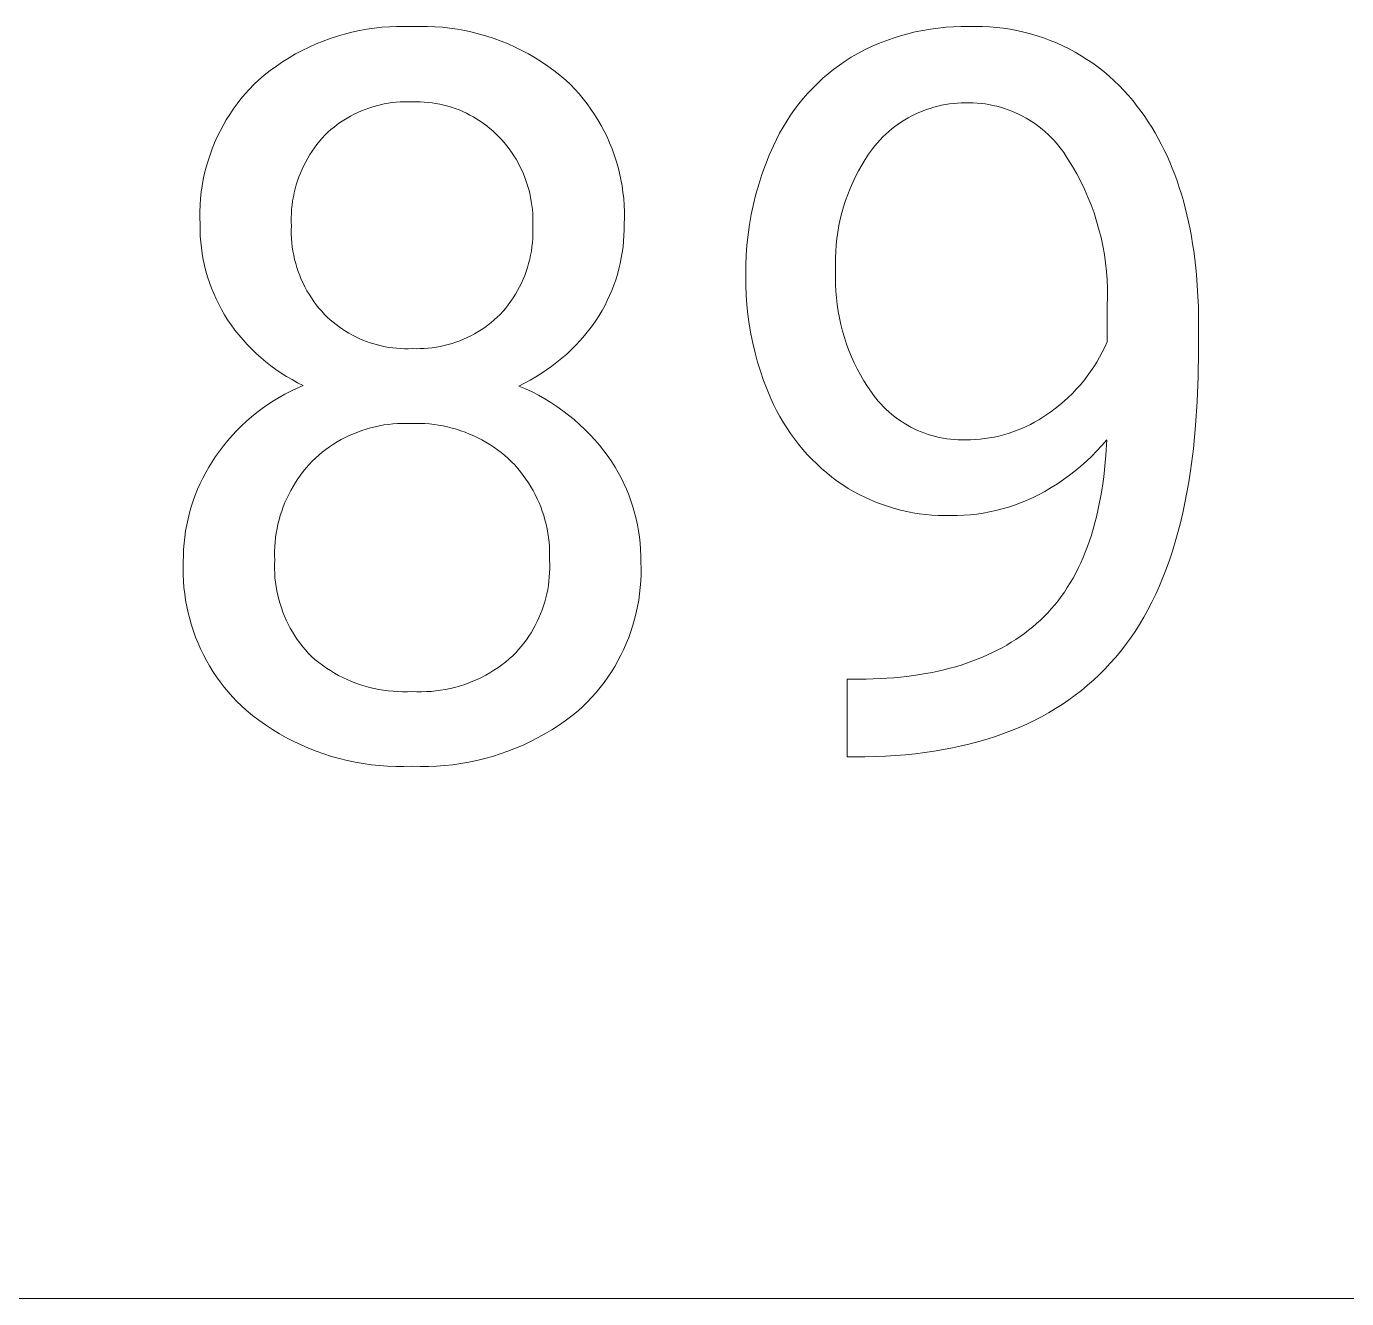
# Model space of a CAD drawing. Header units: millimetres. Extents: x 2840 to 6121, y 744 to 3036.
# Drawn here: x 5574.9 to 5631.8, y 927.5 to 982.4 of the extents above; entities that cross this region are included whole.
import ezdxf

# ---------------------------------------------------------------- set-up
doc = ezdxf.new("R2010")
doc.units = ezdxf.units.MM
doc.header["$MEASUREMENT"] = 0
doc.layers.add('Domyślny', color=7, linetype='Continuous', true_color=0x000000)

msp = doc.modelspace()

# ---------------------------------------------------------------- linework, layer by layer
at = {"layer": 'Domyślny', "color": 18, "lineweight": 15, "true_color": 0x000000}
for p, q in [((5588.279, 981.971), (5588.593, 982.062)), ((5588.593, 982.062), (5588.91, 982.142)), ((5588.91, 982.142), (5589.229, 982.211)), ((5589.229, 982.211), (5589.551, 982.269)), ((5589.551, 982.269), (5589.875, 982.316)), ((5589.875, 982.316), (5590.2, 982.352)), ((5590.2, 982.352), (5590.526, 982.376)), ((5590.526, 982.376), (5590.853, 982.389)), ((5590.853, 982.389), (5591.18, 982.391)), ((5591.18, 982.391), (5591.506, 982.381)), ((5591.506, 982.381), (5591.833, 982.39)), ((5591.833, 982.39), (5592.16, 982.388)), ((5592.16, 982.388), (5592.487, 982.375)), ((5592.487, 982.375), (5592.813, 982.351)), ((5592.813, 982.351), (5593.138, 982.315)), ((5593.138, 982.315), (5593.462, 982.268)), ((5593.462, 982.268), (5593.783, 982.21)), ((5593.783, 982.21), (5594.103, 982.141)), ((5594.103, 982.141), (5594.42, 982.06)), ((5594.42, 982.06), (5594.734, 981.969)), ((5612.585, 981.986), (5612.905, 982.075)), ((5612.905, 982.075), (5613.228, 982.153)), ((5613.228, 982.153), (5613.554, 982.22)), ((5613.554, 982.22), (5613.882, 982.275)), ((5613.882, 982.275), (5614.211, 982.32)), ((5614.211, 982.32), (5614.542, 982.352)), ((5614.542, 982.352), (5614.874, 982.373)), ((5614.874, 982.373), (5615.206, 982.383)), ((5615.206, 982.383), (5615.538, 982.381)), ((5615.538, 982.381), (5615.837, 982.387)), ((5615.837, 982.387), (5616.136, 982.384)), ((5616.136, 982.384), (5616.434, 982.37)), ((5616.434, 982.37), (5616.732, 982.345)), ((5616.732, 982.345), (5617.029, 982.311)), ((5617.029, 982.311), (5617.324, 982.266)), ((5617.324, 982.266), (5617.618, 982.212)), ((5617.618, 982.212), (5617.91, 982.147)), ((5617.91, 982.147), (5618.199, 982.072)), ((5618.199, 982.072), (5618.486, 981.987)), ((5586.766, 981.355), (5587.06, 981.499)), ((5587.06, 981.499), (5587.358, 981.633)), ((5587.358, 981.633), (5587.661, 981.756)), ((5587.661, 981.756), (5587.968, 981.869)), ((5587.968, 981.869), (5588.279, 981.971)), ((5594.734, 981.969), (5595.045, 981.867)), ((5595.045, 981.867), (5595.352, 981.755)), ((5595.352, 981.755), (5595.654, 981.631)), ((5595.654, 981.631), (5595.953, 981.498)), ((5595.953, 981.498), (5596.246, 981.354)), ((5611.042, 981.376), (5611.341, 981.519)), ((5611.341, 981.519), (5611.646, 981.652)), ((5611.646, 981.652), (5611.955, 981.774)), ((5611.955, 981.774), (5612.268, 981.885)), ((5612.268, 981.885), (5612.585, 981.986)), ((5618.486, 981.987), (5618.769, 981.893)), ((5618.769, 981.893), (5619.05, 981.789)), ((5619.05, 981.789), (5619.326, 981.675)), ((5619.326, 981.675), (5619.598, 981.552)), ((5619.598, 981.552), (5619.866, 981.419)), ((5585.647, 980.68), (5585.918, 980.863)), ((5585.918, 980.863), (5586.195, 981.037)), ((5586.195, 981.037), (5586.478, 981.201)), ((5586.478, 981.201), (5586.766, 981.355)), ((5596.246, 981.354), (5596.535, 981.2)), ((5596.535, 981.2), (5596.818, 981.036)), ((5596.818, 981.036), (5597.095, 980.862)), ((5597.095, 980.862), (5597.366, 980.679)), ((5609.953, 980.721), (5610.202, 980.894)), ((5610.202, 980.894), (5610.458, 981.059)), ((5610.458, 981.059), (5610.747, 981.223)), ((5610.747, 981.223), (5611.042, 981.376)), ((5619.866, 981.419), (5620.129, 981.278)), ((5620.129, 981.278), (5620.388, 981.127)), ((5620.388, 981.127), (5620.641, 980.968)), ((5620.641, 980.968), (5620.888, 980.8)), ((5584.874, 980.075), (5585.125, 980.286)), ((5585.125, 980.286), (5585.382, 980.487)), ((5585.382, 980.487), (5585.647, 980.68)), ((5597.366, 980.679), (5597.63, 980.487)), ((5597.63, 980.487), (5597.888, 980.286)), ((5597.888, 980.286), (5598.139, 980.075)), ((5609.243, 980.151), (5609.473, 980.35)), ((5609.473, 980.35), (5609.71, 980.54)), ((5609.71, 980.54), (5609.953, 980.721)), ((5620.888, 980.8), (5621.129, 980.624)), ((5621.129, 980.624), (5621.364, 980.44)), ((5621.364, 980.44), (5621.593, 980.247)), ((5584.483, 979.682), (5584.675, 979.882)), ((5584.675, 979.882), (5584.874, 980.075)), ((5598.139, 980.075), (5598.338, 979.883)), ((5598.338, 979.883), (5598.531, 979.683)), ((5608.596, 979.51), (5608.804, 979.731)), ((5608.804, 979.731), (5609.02, 979.945)), ((5609.02, 979.945), (5609.243, 980.151)), ((5621.593, 980.247), (5621.815, 980.047)), ((5621.815, 980.047), (5622.03, 979.84)), ((5622.03, 979.84), (5622.238, 979.625)), ((5583.95, 979.044), (5584.12, 979.263)), ((5584.12, 979.263), (5584.298, 979.476)), ((5584.298, 979.476), (5584.483, 979.682)), ((5598.531, 979.683), (5598.716, 979.477)), ((5598.716, 979.477), (5598.895, 979.264)), ((5598.895, 979.264), (5599.065, 979.046)), ((5608.204, 979.047), (5608.396, 979.282)), ((5608.396, 979.282), (5608.596, 979.51)), ((5622.238, 979.625), (5622.438, 979.403)), ((5622.438, 979.403), (5622.63, 979.174)), ((5622.63, 979.174), (5622.815, 978.939)), ((5583.485, 978.355), (5583.632, 978.59)), ((5583.632, 978.59), (5583.787, 978.82)), ((5583.787, 978.82), (5583.95, 979.044)), ((5589.006, 978.601), (5588.854, 978.521)), ((5589.161, 978.676), (5589.006, 978.601)), ((5589.319, 978.745), (5589.161, 978.676)), ((5589.479, 978.809), (5589.319, 978.745)), ((5589.641, 978.868), (5589.479, 978.809)), ((5589.805, 978.921), (5589.641, 978.868)), ((5589.971, 978.968), (5589.805, 978.921)), ((5590.138, 979.01), (5589.971, 978.968)), ((5590.306, 979.046), (5590.138, 979.01)), ((5590.476, 979.076), (5590.306, 979.046)), ((5590.647, 979.101), (5590.476, 979.076)), ((5590.818, 979.12), (5590.647, 979.101)), ((5590.99, 979.132), (5590.818, 979.12)), ((5591.162, 979.139), (5590.99, 979.132)), ((5591.334, 979.141), (5591.162, 979.139)), ((5591.506, 979.136), (5591.334, 979.141)), ((5591.679, 979.139), (5591.506, 979.136)), ((5591.852, 979.136), (5591.679, 979.139)), ((5592.024, 979.127), (5591.852, 979.136)), ((5592.196, 979.112), (5592.024, 979.127)), ((5592.368, 979.091), (5592.196, 979.112)), ((5592.538, 979.065), (5592.368, 979.091)), ((5592.708, 979.032), (5592.538, 979.065)), ((5592.876, 978.993), (5592.708, 979.032)), ((5593.043, 978.949), (5592.876, 978.993)), ((5593.208, 978.899), (5593.043, 978.949)), ((5593.371, 978.843), (5593.208, 978.899)), ((5593.533, 978.782), (5593.371, 978.843)), ((5593.692, 978.715), (5593.533, 978.782)), ((5593.849, 978.642), (5593.692, 978.715)), ((5594.003, 978.564), (5593.849, 978.642)), ((5599.065, 979.046), (5599.229, 978.821)), ((5599.229, 978.821), (5599.384, 978.591)), ((5599.384, 978.591), (5599.531, 978.356)), ((5607.845, 978.557), (5608.02, 978.805)), ((5608.02, 978.805), (5608.204, 979.047)), ((5613.229, 978.601), (5613.075, 978.524)), ((5613.385, 978.672), (5613.229, 978.601)), ((5613.544, 978.738), (5613.385, 978.672)), ((5613.704, 978.798), (5613.544, 978.738)), ((5613.867, 978.853), (5613.704, 978.798)), ((5614.032, 978.902), (5613.867, 978.853)), ((5614.198, 978.946), (5614.032, 978.902)), ((5614.365, 978.985), (5614.198, 978.946)), ((5614.534, 979.017), (5614.365, 978.985)), ((5614.704, 979.044), (5614.534, 979.017)), ((5614.874, 979.065), (5614.704, 979.044)), ((5615.045, 979.081), (5614.874, 979.065)), ((5615.217, 979.09), (5615.045, 979.081)), ((5615.388, 979.094), (5615.217, 979.09)), ((5615.56, 979.092), (5615.388, 979.094)), ((5615.731, 979.088), (5615.56, 979.092)), ((5615.902, 979.079), (5615.731, 979.088)), ((5616.072, 979.063), (5615.902, 979.079)), ((5616.242, 979.042), (5616.072, 979.063)), ((5616.411, 979.014), (5616.242, 979.042)), ((5616.578, 978.981), (5616.411, 979.014)), ((5616.745, 978.943), (5616.578, 978.981)), ((5616.91, 978.898), (5616.745, 978.943)), ((5617.074, 978.848), (5616.91, 978.898)), ((5617.236, 978.793), (5617.074, 978.848)), ((5617.395, 978.732), (5617.236, 978.793)), ((5617.553, 978.665), (5617.395, 978.732)), ((5617.708, 978.593), (5617.553, 978.665)), ((5617.861, 978.516), (5617.708, 978.593)), ((5622.815, 978.939), (5622.978, 978.721)), ((5622.978, 978.721), (5623.136, 978.497)), ((5583.216, 977.869), (5583.346, 978.114)), ((5583.346, 978.114), (5583.485, 978.355)), ((5588.136, 978.046), (5588.003, 977.936)), ((5588.273, 978.15), (5588.136, 978.046)), ((5588.413, 978.25), (5588.273, 978.15)), ((5588.557, 978.346), (5588.413, 978.25)), ((5588.704, 978.436), (5588.557, 978.346)), ((5588.854, 978.521), (5588.704, 978.436)), ((5594.154, 978.481), (5594.003, 978.564)), ((5594.302, 978.393), (5594.154, 978.481)), ((5594.448, 978.3), (5594.302, 978.393)), ((5594.589, 978.201), (5594.448, 978.3)), ((5594.728, 978.098), (5594.589, 978.201)), ((5594.863, 977.99), (5594.728, 978.098)), ((5599.531, 978.356), (5599.67, 978.116)), ((5599.67, 978.116), (5599.8, 977.871)), ((5607.372, 977.779), (5607.521, 978.044)), ((5607.521, 978.044), (5607.678, 978.304)), ((5607.678, 978.304), (5607.845, 978.557)), ((5612.349, 978.068), (5612.213, 977.962)), ((5612.488, 978.169), (5612.349, 978.068)), ((5612.63, 978.265), (5612.488, 978.169)), ((5612.775, 978.357), (5612.63, 978.265)), ((5612.924, 978.443), (5612.775, 978.357)), ((5613.075, 978.524), (5612.924, 978.443)), ((5618.011, 978.434), (5617.861, 978.516)), ((5618.158, 978.346), (5618.011, 978.434)), ((5618.302, 978.254), (5618.158, 978.346)), ((5618.442, 978.157), (5618.302, 978.254)), ((5618.58, 978.055), (5618.442, 978.157)), ((5618.713, 977.948), (5618.58, 978.055)), ((5623.136, 978.497), (5623.289, 978.269)), ((5623.289, 978.269), (5623.437, 978.036)), ((5623.437, 978.036), (5623.579, 977.798)), ((5582.981, 977.367), (5583.094, 977.62)), ((5583.094, 977.62), (5583.216, 977.869)), ((5587.51, 977.437), (5587.398, 977.297)), ((5587.627, 977.573), (5587.51, 977.437)), ((5587.748, 977.705), (5587.627, 977.573)), ((5587.873, 977.823), (5587.748, 977.705)), ((5588.003, 977.936), (5587.873, 977.823)), ((5594.993, 977.877), (5594.863, 977.99)), ((5595.12, 977.76), (5594.993, 977.877)), ((5595.243, 977.639), (5595.12, 977.76)), ((5595.364, 977.51), (5595.243, 977.639)), ((5595.48, 977.377), (5595.364, 977.51)), ((5599.8, 977.871), (5599.922, 977.622)), ((5599.922, 977.622), (5600.035, 977.368)), ((5607.103, 977.235), (5607.233, 977.509)), ((5607.233, 977.509), (5607.372, 977.779)), ((5611.71, 977.496), (5611.594, 977.369)), ((5611.829, 977.618), (5611.71, 977.496)), ((5611.954, 977.737), (5611.829, 977.618)), ((5612.082, 977.852), (5611.954, 977.737)), ((5612.213, 977.962), (5612.082, 977.852)), ((5618.843, 977.837), (5618.713, 977.948)), ((5618.969, 977.721), (5618.843, 977.837)), ((5619.091, 977.601), (5618.969, 977.721)), ((5619.209, 977.477), (5619.091, 977.601)), ((5619.323, 977.349), (5619.209, 977.477)), ((5623.579, 977.798), (5623.716, 977.555)), ((5623.716, 977.555), (5623.848, 977.307)), ((5582.782, 976.849), (5582.877, 977.11)), ((5582.877, 977.11), (5582.981, 977.367)), ((5587.189, 977.006), (5587.092, 976.856)), ((5587.291, 977.153), (5587.189, 977.006)), ((5587.398, 977.297), (5587.291, 977.153)), ((5595.592, 977.24), (5595.48, 977.377)), ((5595.699, 977.099), (5595.592, 977.24)), ((5595.802, 976.955), (5595.699, 977.099)), ((5595.899, 976.808), (5595.802, 976.955)), ((5600.035, 977.368), (5600.139, 977.111)), ((5600.139, 977.111), (5600.234, 976.851)), ((5606.924, 976.827), (5607.103, 977.235)), ((5611.214, 976.874), (5611.06, 976.64)), ((5611.375, 977.104), (5611.214, 976.874)), ((5611.482, 977.238), (5611.375, 977.104)), ((5611.594, 977.369), (5611.482, 977.238)), ((5619.432, 977.218), (5619.323, 977.349)), ((5619.536, 977.082), (5619.432, 977.218)), ((5619.636, 976.943), (5619.536, 977.082)), ((5619.731, 976.801), (5619.636, 976.943)), ((5623.848, 977.307), (5623.975, 977.054)), ((5623.975, 977.054), (5624.096, 976.797)), ((5582.551, 976.05), (5582.619, 976.319)), ((5582.619, 976.319), (5582.696, 976.586)), ((5582.696, 976.586), (5582.782, 976.849)), ((5586.831, 976.386), (5586.755, 976.224)), ((5586.912, 976.546), (5586.831, 976.386)), ((5586.999, 976.702), (5586.912, 976.546)), ((5587.092, 976.856), (5586.999, 976.702)), ((5595.992, 976.657), (5595.899, 976.808)), ((5596.079, 976.503), (5595.992, 976.657)), ((5596.161, 976.347), (5596.079, 976.503)), ((5596.238, 976.187), (5596.161, 976.347)), ((5600.234, 976.851), (5600.321, 976.587)), ((5600.321, 976.587), (5600.397, 976.32)), ((5600.397, 976.32), (5600.465, 976.051)), ((5606.607, 975.995), (5606.758, 976.414)), ((5606.758, 976.414), (5606.924, 976.827)), ((5610.915, 976.4), (5610.777, 976.156)), ((5611.06, 976.64), (5610.915, 976.4)), ((5619.821, 976.656), (5619.731, 976.801)), ((5620.015, 976.342), (5619.821, 976.656)), ((5620.199, 976.021), (5620.015, 976.342)), ((5624.096, 976.797), (5624.212, 976.535)), ((5624.212, 976.535), (5624.323, 976.267)), ((5582.444, 975.506), (5582.493, 975.779)), ((5582.493, 975.779), (5582.551, 976.05)), ((5586.56, 975.723), (5586.506, 975.552)), ((5586.619, 975.892), (5586.56, 975.723)), ((5586.684, 976.059), (5586.619, 975.892)), ((5586.755, 976.224), (5586.684, 976.059)), ((5596.309, 976.026), (5596.238, 976.187)), ((5596.375, 975.861), (5596.309, 976.026)), ((5596.436, 975.695), (5596.375, 975.861)), ((5600.465, 976.051), (5600.523, 975.78)), ((5600.523, 975.78), (5600.572, 975.507)), ((5606.47, 975.571), (5606.607, 975.995)), ((5610.648, 975.907), (5610.528, 975.654)), ((5610.777, 976.156), (5610.648, 975.907)), ((5620.371, 975.695), (5620.199, 976.021)), ((5624.323, 976.267), (5624.429, 975.995)), ((5624.429, 975.995), (5624.53, 975.718)), ((5582.374, 974.956), (5582.404, 975.232)), ((5582.404, 975.232), (5582.444, 975.506)), ((5586.416, 975.206), (5586.38, 975.03)), ((5586.458, 975.38), (5586.416, 975.206)), ((5586.506, 975.552), (5586.458, 975.38)), ((5596.49, 975.527), (5596.436, 975.695)), ((5596.539, 975.357), (5596.49, 975.527)), ((5596.583, 975.186), (5596.539, 975.357)), ((5596.62, 975.013), (5596.583, 975.186)), ((5600.572, 975.507), (5600.611, 975.232)), ((5600.611, 975.232), (5600.64, 974.956)), ((5606.348, 975.143), (5606.47, 975.571)), ((5610.416, 975.397), (5610.313, 975.137)), ((5610.528, 975.654), (5610.416, 975.397)), ((5620.532, 975.363), (5620.371, 975.695)), ((5620.681, 975.025), (5620.532, 975.363)), ((5624.53, 975.718), (5624.625, 975.437)), ((5624.625, 975.437), (5624.716, 975.15)), ((5582.343, 974.402), (5582.354, 974.679)), ((5582.354, 974.679), (5582.374, 974.956)), ((5586.326, 974.676), (5586.307, 974.498)), ((5586.35, 974.854), (5586.326, 974.676)), ((5586.38, 975.03), (5586.35, 974.854)), ((5596.652, 974.839), (5596.62, 975.013)), ((5596.678, 974.664), (5596.652, 974.839)), ((5596.698, 974.489), (5596.678, 974.664)), ((5600.64, 974.956), (5600.66, 974.68)), ((5600.66, 974.68), (5600.671, 974.402)), ((5606.148, 974.275), (5606.241, 974.711)), ((5606.241, 974.711), (5606.348, 975.143)), ((5610.133, 974.606), (5610.057, 974.336)), ((5610.219, 974.873), (5610.133, 974.606)), ((5610.313, 975.137), (5610.219, 974.873)), ((5620.819, 974.683), (5620.681, 975.025)), ((5620.945, 974.336), (5620.819, 974.683)), ((5624.716, 975.15), (5624.801, 974.858)), ((5624.801, 974.858), (5624.88, 974.562)), ((5582.342, 974.125), (5582.343, 974.402)), ((5582.351, 973.848), (5582.342, 974.125)), ((5586.295, 974.319), (5586.289, 974.14)), ((5586.289, 974.14), (5586.289, 973.961)), ((5586.307, 974.498), (5586.295, 974.319)), ((5596.712, 974.312), (5596.698, 974.489)), ((5596.72, 974.136), (5596.712, 974.312)), ((5596.722, 973.959), (5596.72, 974.136)), ((5600.671, 974.125), (5600.662, 973.848)), ((5600.671, 974.402), (5600.671, 974.125)), ((5606.071, 973.837), (5606.148, 974.275)), ((5609.99, 974.064), (5609.932, 973.79)), ((5610.057, 974.336), (5609.99, 974.064)), ((5621.059, 973.985), (5620.945, 974.336)), ((5624.88, 974.562), (5624.955, 974.261)), ((5624.955, 974.261), (5625.025, 973.954)), ((5582.352, 973.592), (5582.351, 973.848)), ((5582.362, 973.336), (5582.352, 973.592)), ((5586.289, 973.961), (5586.295, 973.782)), ((5586.295, 973.782), (5586.29, 973.6)), ((5586.29, 973.6), (5586.292, 973.417)), ((5596.718, 973.782), (5596.722, 973.959)), ((5596.723, 973.6), (5596.718, 973.782)), ((5596.722, 973.418), (5596.723, 973.6)), ((5600.662, 973.604), (5600.654, 973.361)), ((5600.662, 973.848), (5600.662, 973.604)), ((5606.009, 973.396), (5606.071, 973.837)), ((5609.884, 973.514), (5609.845, 973.236)), ((5609.932, 973.79), (5609.884, 973.514)), ((5621.16, 973.63), (5621.059, 973.985)), ((5621.25, 973.272), (5621.16, 973.63)), ((5625.025, 973.954), (5625.089, 973.643)), ((5625.089, 973.643), (5625.148, 973.328)), ((5582.381, 973.081), (5582.362, 973.336)), ((5582.408, 972.827), (5582.381, 973.081)), ((5586.292, 973.417), (5586.3, 973.235)), ((5586.3, 973.235), (5586.314, 973.053)), ((5586.314, 973.053), (5586.335, 972.872)), ((5596.654, 972.694), (5596.68, 972.874)), ((5596.68, 972.874), (5596.7, 973.055)), ((5596.7, 973.055), (5596.714, 973.236)), ((5596.714, 973.236), (5596.722, 973.418)), ((5600.613, 972.876), (5600.58, 972.635)), ((5600.637, 973.118), (5600.613, 972.876)), ((5600.654, 973.361), (5600.637, 973.118)), ((5605.93, 972.509), (5605.962, 972.953)), ((5605.962, 972.953), (5606.009, 973.396)), ((5609.815, 972.957), (5609.795, 972.678)), ((5609.845, 973.236), (5609.815, 972.957)), ((5621.327, 972.911), (5621.25, 973.272)), ((5621.392, 972.548), (5621.327, 972.911)), ((5625.148, 973.328), (5625.202, 973.007)), ((5625.202, 973.007), (5625.251, 972.681)), ((5582.445, 972.573), (5582.408, 972.827)), ((5582.49, 972.321), (5582.445, 972.573)), ((5582.544, 972.071), (5582.49, 972.321)), ((5586.335, 972.872), (5586.362, 972.692)), ((5586.362, 972.692), (5586.395, 972.513)), ((5586.395, 972.513), (5586.435, 972.335)), ((5586.435, 972.335), (5586.481, 972.158)), ((5596.538, 972.161), (5596.582, 972.337)), ((5596.582, 972.337), (5596.621, 972.515)), ((5596.621, 972.515), (5596.654, 972.694)), ((5600.539, 972.395), (5600.491, 972.157)), ((5600.58, 972.635), (5600.539, 972.395)), ((5605.914, 972.064), (5605.93, 972.509)), ((5609.784, 972.398), (5609.783, 972.117)), ((5609.795, 972.678), (5609.784, 972.398)), ((5621.444, 972.182), (5621.392, 972.548)), ((5625.251, 972.681), (5625.295, 972.351)), ((5625.295, 972.351), (5625.367, 971.675)), ((5582.606, 971.823), (5582.544, 972.071)), ((5582.677, 971.577), (5582.606, 971.823)), ((5586.481, 972.158), (5586.533, 971.983)), ((5586.533, 971.983), (5586.591, 971.81)), ((5586.591, 971.81), (5586.654, 971.639)), ((5596.367, 971.643), (5596.43, 971.814)), ((5596.43, 971.814), (5596.487, 971.986)), ((5596.487, 971.986), (5596.538, 972.161)), ((5600.434, 971.92), (5600.37, 971.685)), ((5600.491, 972.157), (5600.434, 971.92)), ((5605.912, 971.619), (5605.914, 972.064)), ((5609.783, 972.117), (5609.791, 971.837)), ((5609.791, 971.837), (5609.784, 971.545)), ((5621.483, 971.815), (5621.444, 972.182)), ((5621.51, 971.447), (5621.483, 971.815)), ((5582.757, 971.334), (5582.677, 971.577)), ((5582.845, 971.094), (5582.757, 971.334)), ((5586.654, 971.639), (5586.724, 971.471)), ((5586.724, 971.471), (5586.8, 971.305)), ((5586.8, 971.305), (5586.881, 971.142)), ((5596.143, 971.145), (5596.223, 971.308)), ((5596.223, 971.308), (5596.298, 971.474)), ((5596.298, 971.474), (5596.367, 971.643)), ((5600.217, 971.223), (5600.13, 970.996)), ((5600.297, 971.453), (5600.217, 971.223)), ((5600.37, 971.685), (5600.297, 971.453)), ((5605.914, 971.2), (5605.912, 971.619)), ((5605.93, 970.782), (5605.914, 971.2)), ((5609.784, 971.545), (5609.788, 971.253)), ((5609.788, 971.253), (5609.801, 970.961)), ((5621.524, 971.078), (5621.51, 971.447)), ((5625.367, 971.675), (5625.418, 970.98)), ((5582.941, 970.857), (5582.845, 971.094)), ((5583.045, 970.623), (5582.941, 970.857)), ((5583.158, 970.393), (5583.045, 970.623)), ((5586.881, 971.142), (5586.968, 970.982)), ((5586.968, 970.982), (5587.061, 970.825)), ((5587.061, 970.825), (5587.159, 970.671)), ((5587.159, 970.671), (5587.262, 970.52)), ((5595.767, 970.523), (5595.869, 970.673)), ((5595.869, 970.673), (5595.966, 970.827)), ((5595.966, 970.827), (5596.057, 970.985)), ((5596.057, 970.985), (5596.143, 971.145)), ((5600.035, 970.772), (5599.932, 970.551)), ((5600.13, 970.996), (5600.035, 970.772)), ((5605.96, 970.365), (5605.93, 970.782)), ((5609.801, 970.961), (5609.824, 970.669)), ((5609.824, 970.669), (5609.858, 970.379)), ((5621.515, 970.34), (5621.526, 970.709)), ((5621.526, 970.709), (5621.524, 971.078)), ((5625.418, 970.98), (5625.449, 970.266)), ((5583.278, 970.167), (5583.158, 970.393)), ((5583.406, 969.946), (5583.278, 970.167)), ((5587.262, 970.52), (5587.371, 970.374)), ((5587.371, 970.374), (5587.484, 970.231)), ((5587.484, 970.231), (5587.603, 970.092)), ((5587.603, 970.092), (5587.726, 969.958)), ((5595.309, 969.958), (5595.431, 970.093)), ((5595.431, 970.093), (5595.548, 970.232)), ((5595.548, 970.232), (5595.66, 970.376)), ((5595.66, 970.376), (5595.767, 970.523)), ((5599.705, 970.121), (5599.581, 969.912)), ((5599.822, 970.334), (5599.705, 970.121)), ((5599.932, 970.551), (5599.822, 970.334)), ((5606.003, 969.949), (5605.96, 970.365)), ((5609.858, 970.379), (5609.901, 970.09)), ((5609.901, 970.09), (5609.954, 969.803)), ((5621.515, 968.767), (5621.515, 970.34)), ((5625.449, 970.266), (5625.459, 969.532)), ((5583.541, 969.729), (5583.406, 969.946)), ((5583.697, 969.503), (5583.541, 969.729)), ((5583.86, 969.283), (5583.697, 969.503)), ((5587.726, 969.958), (5587.846, 969.841)), ((5587.846, 969.841), (5587.969, 969.728)), ((5587.969, 969.728), (5588.096, 969.619)), ((5588.096, 969.619), (5588.226, 969.515)), ((5588.226, 969.515), (5588.36, 969.415)), ((5594.64, 969.396), (5594.782, 969.499)), ((5594.782, 969.499), (5594.919, 969.607)), ((5594.919, 969.607), (5595.053, 969.719)), ((5595.053, 969.719), (5595.183, 969.836)), ((5595.183, 969.836), (5595.309, 969.958)), ((5599.289, 969.481), (5599.122, 969.261)), ((5599.45, 969.707), (5599.289, 969.481)), ((5599.581, 969.912), (5599.45, 969.707)), ((5606.06, 969.534), (5606.003, 969.949)), ((5606.13, 969.122), (5606.06, 969.534)), ((5609.954, 969.803), (5610.017, 969.517)), ((5610.017, 969.517), (5610.09, 969.234)), ((5625.459, 969.532), (5625.459, 968.385)), ((5584.03, 969.069), (5583.86, 969.283)), ((5584.208, 968.86), (5584.03, 969.069)), ((5588.36, 969.415), (5588.498, 969.32)), ((5588.498, 969.32), (5588.638, 969.229)), ((5588.638, 969.229), (5588.782, 969.143)), ((5588.782, 969.143), (5588.928, 969.062)), ((5588.928, 969.062), (5589.077, 968.986)), ((5589.077, 968.986), (5589.228, 968.915)), ((5589.228, 968.915), (5589.382, 968.849)), ((5593.563, 968.819), (5593.725, 968.885)), ((5593.725, 968.885), (5593.885, 968.957)), ((5593.885, 968.957), (5594.042, 969.034)), ((5594.042, 969.034), (5594.196, 969.117)), ((5594.196, 969.117), (5594.347, 969.204)), ((5594.347, 969.204), (5594.495, 969.297)), ((5594.495, 969.297), (5594.64, 969.396)), ((5598.947, 969.046), (5598.765, 968.837)), ((5599.122, 969.261), (5598.947, 969.046)), ((5606.214, 968.712), (5606.13, 969.122)), ((5610.09, 969.234), (5610.173, 968.954)), ((5610.173, 968.954), (5610.265, 968.676)), ((5584.392, 968.658), (5584.208, 968.86)), ((5584.583, 968.461), (5584.392, 968.658)), ((5584.78, 968.271), (5584.583, 968.461)), ((5589.382, 968.849), (5589.537, 968.788)), ((5589.537, 968.788), (5589.695, 968.733)), ((5589.695, 968.733), (5589.854, 968.682)), ((5589.854, 968.682), (5590.016, 968.638)), ((5590.016, 968.638), (5590.178, 968.598)), ((5590.178, 968.598), (5590.342, 968.564)), ((5590.342, 968.564), (5590.506, 968.536)), ((5590.506, 968.536), (5590.672, 968.513)), ((5590.672, 968.513), (5590.838, 968.496)), ((5590.838, 968.496), (5591.005, 968.484)), ((5591.005, 968.484), (5591.172, 968.478)), ((5591.172, 968.478), (5591.339, 968.478)), ((5591.339, 968.478), (5591.506, 968.483)), ((5591.506, 968.483), (5591.681, 968.478)), ((5591.681, 968.478), (5591.856, 968.479)), ((5591.856, 968.479), (5592.031, 968.486)), ((5592.031, 968.486), (5592.205, 968.499)), ((5592.205, 968.499), (5592.379, 968.518)), ((5592.379, 968.518), (5592.552, 968.544)), ((5592.552, 968.544), (5592.725, 968.575)), ((5592.725, 968.575), (5592.895, 968.612)), ((5592.895, 968.612), (5593.065, 968.655)), ((5593.065, 968.655), (5593.233, 968.704)), ((5593.233, 968.704), (5593.399, 968.759)), ((5593.399, 968.759), (5593.563, 968.819)), ((5598.382, 968.438), (5598.18, 968.248)), ((5598.577, 968.634), (5598.382, 968.438)), ((5598.765, 968.837), (5598.577, 968.634)), ((5606.311, 968.305), (5606.214, 968.712)), ((5610.265, 968.676), (5610.366, 968.402)), ((5610.366, 968.402), (5610.477, 968.132)), ((5621.187, 968.108), (5621.304, 968.324)), ((5621.304, 968.324), (5621.413, 968.544)), ((5621.413, 968.544), (5621.515, 968.767)), ((5625.459, 968.385), (5625.445, 967.271)), ((5584.984, 968.088), (5584.78, 968.271)), ((5585.193, 967.912), (5584.984, 968.088)), ((5585.409, 967.743), (5585.193, 967.912)), ((5585.63, 967.581), (5585.409, 967.743)), ((5597.759, 967.889), (5597.539, 967.72)), ((5597.972, 968.065), (5597.759, 967.889)), ((5598.18, 968.248), (5597.972, 968.065)), ((5606.422, 967.902), (5606.311, 968.305)), ((5606.545, 967.502), (5606.422, 967.902)), ((5610.477, 968.132), (5610.597, 967.865)), ((5610.597, 967.865), (5610.727, 967.603)), ((5620.933, 967.689), (5621.064, 967.897)), ((5621.064, 967.897), (5621.187, 968.108)), ((5585.856, 967.427), (5585.63, 967.581)), ((5586.087, 967.28), (5585.856, 967.427)), ((5586.323, 967.141), (5586.087, 967.28)), ((5596.849, 967.258), (5596.61, 967.119)), ((5597.084, 967.404), (5596.849, 967.258)), ((5597.314, 967.558), (5597.084, 967.404)), ((5597.539, 967.72), (5597.314, 967.558)), ((5606.682, 967.107), (5606.545, 967.502)), ((5610.727, 967.603), (5610.865, 967.346)), ((5610.865, 967.346), (5611.012, 967.093)), ((5620.5, 967.094), (5620.651, 967.288)), ((5620.651, 967.288), (5620.796, 967.486)), ((5620.796, 967.486), (5620.933, 967.689)), ((5625.445, 967.271), (5625.403, 966.195)), ((5586.019, 966.515), (5586.278, 966.648)), ((5586.278, 966.648), (5586.541, 966.772)), ((5586.564, 967.011), (5586.323, 967.141)), ((5586.541, 966.772), (5586.808, 966.888)), ((5586.808, 966.888), (5586.564, 967.011)), ((5596.366, 966.988), (5596.117, 966.866)), ((5596.117, 966.866), (5596.403, 966.743)), ((5596.61, 967.119), (5596.366, 966.988)), ((5596.403, 966.743), (5596.684, 966.609)), ((5596.684, 966.609), (5596.961, 966.466)), ((5606.832, 966.716), (5606.682, 967.107)), ((5606.994, 966.331), (5606.832, 966.716)), ((5611.012, 967.093), (5611.168, 966.846)), ((5611.168, 966.846), (5611.332, 966.604)), ((5611.332, 966.604), (5611.428, 966.471)), ((5620.01, 966.546), (5620.18, 966.724)), ((5620.18, 966.724), (5620.343, 966.906)), ((5620.343, 966.906), (5620.5, 967.094)), ((5585.035, 965.895), (5585.273, 966.063)), ((5585.273, 966.063), (5585.516, 966.222)), ((5585.516, 966.222), (5585.765, 966.373)), ((5585.765, 966.373), (5586.019, 966.515)), ((5596.961, 966.466), (5597.232, 966.314)), ((5597.232, 966.314), (5597.498, 966.152)), ((5597.498, 966.152), (5597.758, 965.981)), ((5607.114, 966.067), (5606.994, 966.331)), ((5607.243, 965.808), (5607.114, 966.067)), ((5611.428, 966.471), (5611.528, 966.341)), ((5611.528, 966.341), (5611.633, 966.214)), ((5611.633, 966.214), (5611.742, 966.092)), ((5611.742, 966.092), (5611.855, 965.973)), ((5619.275, 965.898), (5619.467, 966.051)), ((5619.467, 966.051), (5619.653, 966.21)), ((5619.653, 966.21), (5619.834, 966.375)), ((5619.834, 966.375), (5620.01, 966.546)), ((5625.403, 966.195), (5625.333, 965.158)), ((5584.356, 965.346), (5584.576, 965.537)), ((5584.576, 965.537), (5584.802, 965.72)), ((5584.802, 965.72), (5585.035, 965.895)), ((5597.758, 965.981), (5598.012, 965.801)), ((5598.012, 965.801), (5598.259, 965.612)), ((5598.259, 965.612), (5598.5, 965.415)), ((5607.381, 965.553), (5607.243, 965.808)), ((5607.526, 965.303), (5607.381, 965.553)), ((5611.855, 965.973), (5611.972, 965.858)), ((5611.972, 965.858), (5612.093, 965.747)), ((5612.093, 965.747), (5612.218, 965.64)), ((5612.218, 965.64), (5612.346, 965.537)), ((5612.346, 965.537), (5612.478, 965.439)), ((5618.562, 965.407), (5618.738, 965.516)), ((5618.738, 965.516), (5618.91, 965.631)), ((5618.91, 965.631), (5619.078, 965.752)), ((5619.078, 965.752), (5619.275, 965.898)), ((5583.738, 964.731), (5583.937, 964.943)), ((5583.937, 964.943), (5584.143, 965.148)), ((5584.143, 965.148), (5584.356, 965.346)), ((5589.341, 964.947), (5589.157, 964.881)), ((5589.528, 965.008), (5589.341, 964.947)), ((5589.716, 965.062), (5589.528, 965.008)), ((5589.906, 965.109), (5589.716, 965.062)), ((5590.098, 965.15), (5589.906, 965.109)), ((5590.291, 965.184), (5590.098, 965.15)), ((5590.485, 965.211), (5590.291, 965.184)), ((5590.68, 965.232), (5590.485, 965.211)), ((5590.875, 965.247), (5590.68, 965.232)), ((5591.071, 965.254), (5590.875, 965.247)), ((5591.267, 965.255), (5591.071, 965.254)), ((5591.463, 965.249), (5591.267, 965.255)), ((5591.661, 965.254), (5591.463, 965.249)), ((5591.86, 965.252), (5591.661, 965.254)), ((5592.059, 965.243), (5591.86, 965.252)), ((5592.257, 965.228), (5592.059, 965.243)), ((5592.454, 965.206), (5592.257, 965.228)), ((5592.651, 965.178), (5592.454, 965.206)), ((5592.847, 965.143), (5592.651, 965.178)), ((5593.041, 965.101), (5592.847, 965.143)), ((5593.234, 965.053), (5593.041, 965.101)), ((5593.425, 964.998), (5593.234, 965.053)), ((5593.614, 964.937), (5593.425, 964.998)), ((5593.801, 964.869), (5593.614, 964.937)), ((5598.5, 965.415), (5598.734, 965.21)), ((5598.734, 965.21), (5598.96, 964.996)), ((5598.96, 964.996), (5599.179, 964.775)), ((5607.68, 965.058), (5607.526, 965.303)), ((5607.842, 964.818), (5607.68, 965.058)), ((5612.478, 965.439), (5612.613, 965.346)), ((5612.613, 965.346), (5612.751, 965.257)), ((5612.751, 965.257), (5612.892, 965.173)), ((5612.892, 965.173), (5613.036, 965.094)), ((5613.036, 965.094), (5613.182, 965.02)), ((5613.182, 965.02), (5613.331, 964.951)), ((5613.331, 964.951), (5613.482, 964.887)), ((5617.438, 964.883), (5617.632, 964.955)), ((5617.632, 964.955), (5617.824, 965.033)), ((5617.824, 965.033), (5618.013, 965.117)), ((5618.013, 965.117), (5618.199, 965.208)), ((5618.199, 965.208), (5618.382, 965.304)), ((5618.382, 965.304), (5618.562, 965.407)), ((5625.333, 965.158), (5625.235, 964.159)), ((5583.362, 964.286), (5583.546, 964.512)), ((5583.546, 964.512), (5583.738, 964.731)), ((5588.109, 964.352), (5587.946, 964.244)), ((5588.276, 964.455), (5588.109, 964.352)), ((5588.446, 964.552), (5588.276, 964.455)), ((5588.619, 964.644), (5588.446, 964.552)), ((5588.796, 964.729), (5588.619, 964.644)), ((5588.975, 964.808), (5588.796, 964.729)), ((5589.157, 964.881), (5588.975, 964.808)), ((5593.985, 964.795), (5593.801, 964.869)), ((5594.167, 964.715), (5593.985, 964.795)), ((5594.347, 964.629), (5594.167, 964.715)), ((5594.523, 964.537), (5594.347, 964.629)), ((5594.696, 964.439), (5594.523, 964.537)), ((5594.865, 964.336), (5594.696, 964.439)), ((5595.031, 964.226), (5594.865, 964.336)), ((5599.179, 964.775), (5599.39, 964.546)), ((5599.39, 964.546), (5599.593, 964.31)), ((5608.012, 964.584), (5607.842, 964.818)), ((5608.19, 964.355), (5608.012, 964.584)), ((5608.374, 964.132), (5608.19, 964.355)), ((5613.482, 964.887), (5613.635, 964.828)), ((5613.635, 964.828), (5613.79, 964.774)), ((5613.79, 964.774), (5613.947, 964.726)), ((5613.947, 964.726), (5614.106, 964.683)), ((5614.106, 964.683), (5614.266, 964.646)), ((5614.266, 964.646), (5614.427, 964.614)), ((5614.427, 964.614), (5614.589, 964.587)), ((5614.589, 964.587), (5614.751, 964.566)), ((5614.751, 964.566), (5614.915, 964.551)), ((5614.915, 964.551), (5615.079, 964.541)), ((5615.079, 964.541), (5615.243, 964.537)), ((5615.243, 964.537), (5615.407, 964.539)), ((5615.407, 964.539), (5615.614, 964.542)), ((5615.614, 964.542), (5615.821, 964.553)), ((5615.821, 964.553), (5616.027, 964.57)), ((5616.027, 964.57), (5616.232, 964.594)), ((5616.232, 964.594), (5616.437, 964.625)), ((5616.437, 964.625), (5616.641, 964.663)), ((5616.641, 964.663), (5616.843, 964.708)), ((5616.843, 964.708), (5617.043, 964.76)), ((5617.043, 964.76), (5617.242, 964.818)), ((5617.242, 964.818), (5617.438, 964.883)), ((5621.493, 964.539), (5621.285, 964.299)), ((5621.455, 963.886), (5621.493, 964.539)), ((5582.869, 963.594), (5583.017, 963.818)), ((5583.017, 963.818), (5583.185, 964.055)), ((5583.185, 964.055), (5583.362, 964.286)), ((5587.333, 963.756), (5587.191, 963.621)), ((5587.48, 963.886), (5587.333, 963.756)), ((5587.631, 964.01), (5587.48, 963.886)), ((5587.786, 964.13), (5587.631, 964.01)), ((5587.946, 964.244), (5587.786, 964.13)), ((5595.193, 964.111), (5595.031, 964.226)), ((5595.351, 963.991), (5595.193, 964.111)), ((5595.505, 963.866), (5595.351, 963.991)), ((5595.655, 963.735), (5595.505, 963.866)), ((5599.593, 964.31), (5599.788, 964.067)), ((5599.788, 964.067), (5599.974, 963.818)), ((5599.974, 963.818), (5600.125, 963.595)), ((5608.567, 963.916), (5608.374, 964.132)), ((5608.766, 963.706), (5608.567, 963.916)), ((5620.846, 963.84), (5620.616, 963.622)), ((5621.069, 964.066), (5620.846, 963.84)), ((5621.285, 964.299), (5621.069, 964.066)), ((5621.398, 963.255), (5621.455, 963.886)), ((5625.235, 964.159), (5625.11, 963.198)), ((5582.596, 963.133), (5582.728, 963.366)), ((5582.728, 963.366), (5582.869, 963.594)), ((5586.929, 963.33), (5586.805, 963.179)), ((5587.057, 963.478), (5586.929, 963.33)), ((5587.191, 963.621), (5587.057, 963.478)), ((5595.8, 963.599), (5595.655, 963.735)), ((5595.935, 963.458), (5595.8, 963.599)), ((5596.065, 963.312), (5595.935, 963.458)), ((5596.189, 963.161), (5596.065, 963.312)), ((5600.125, 963.595), (5600.269, 963.368)), ((5600.269, 963.368), (5600.404, 963.136)), ((5608.972, 963.502), (5608.766, 963.706)), ((5609.185, 963.306), (5608.972, 963.502)), ((5609.404, 963.117), (5609.185, 963.306)), ((5620.134, 963.208), (5619.884, 963.013)), ((5620.379, 963.411), (5620.134, 963.208)), ((5620.616, 963.622), (5620.379, 963.411)), ((5621.362, 962.948), (5621.398, 963.255)), ((5625.11, 963.198), (5625.036, 962.731)), ((5582.247, 962.408), (5582.355, 962.654)), ((5582.355, 962.654), (5582.471, 962.895)), ((5582.471, 962.895), (5582.596, 963.133)), ((5586.467, 962.699), (5586.365, 962.532)), ((5586.574, 962.863), (5586.467, 962.699)), ((5586.687, 963.023), (5586.574, 962.863)), ((5586.805, 963.179), (5586.687, 963.023)), ((5596.308, 963.007), (5596.189, 963.161)), ((5596.423, 962.849), (5596.308, 963.007)), ((5596.531, 962.686), (5596.423, 962.849)), ((5596.634, 962.521), (5596.531, 962.686)), ((5600.404, 963.136), (5600.531, 962.899)), ((5600.531, 962.899), (5600.65, 962.658)), ((5600.65, 962.658), (5600.76, 962.413)), ((5609.629, 962.935), (5609.404, 963.117)), ((5609.86, 962.761), (5609.629, 962.935)), ((5610.097, 962.594), (5609.86, 962.761)), ((5619.364, 962.649), (5619.096, 962.48)), ((5619.627, 962.827), (5619.364, 962.649)), ((5619.884, 963.013), (5619.627, 962.827)), ((5621.277, 962.351), (5621.322, 962.647)), ((5621.322, 962.647), (5621.362, 962.948)), ((5625.036, 962.731), (5624.956, 962.275)), ((5582.056, 961.907), (5582.147, 962.159)), ((5582.147, 962.159), (5582.247, 962.408)), ((5586.179, 962.189), (5586.094, 962.012)), ((5586.269, 962.362), (5586.179, 962.189)), ((5586.365, 962.532), (5586.269, 962.362)), ((5596.731, 962.351), (5596.634, 962.521)), ((5596.823, 962.179), (5596.731, 962.351)), ((5596.908, 962.003), (5596.823, 962.179)), ((5600.76, 962.413), (5600.862, 962.164)), ((5600.862, 962.164), (5600.954, 961.912)), ((5610.329, 962.449), (5610.097, 962.594)), ((5610.566, 962.312), (5610.329, 962.449)), ((5610.807, 962.183), (5610.566, 962.312)), ((5611.052, 962.063), (5610.807, 962.183)), ((5611.301, 961.95), (5611.052, 962.063)), ((5618.291, 962.045), (5618.035, 961.93)), ((5618.543, 962.168), (5618.291, 962.045)), ((5618.822, 962.319), (5618.543, 962.168)), ((5619.096, 962.48), (5618.822, 962.319)), ((5621.172, 961.775), (5621.227, 962.06)), ((5621.227, 962.06), (5621.277, 962.351)), ((5624.956, 962.275), (5624.869, 961.828)), ((5581.899, 961.394), (5581.973, 961.652)), ((5581.973, 961.652), (5582.056, 961.907)), ((5585.943, 961.651), (5585.877, 961.467)), ((5586.016, 961.833), (5585.943, 961.651)), ((5586.094, 962.012), (5586.016, 961.833)), ((5596.988, 961.825), (5596.908, 962.003)), ((5597.061, 961.644), (5596.988, 961.825)), ((5597.128, 961.461), (5597.061, 961.644)), ((5600.954, 961.912), (5601.039, 961.657)), ((5601.039, 961.657), (5601.114, 961.399)), ((5611.554, 961.845), (5611.301, 961.95)), ((5611.81, 961.749), (5611.554, 961.845)), ((5612.069, 961.662), (5611.81, 961.749)), ((5612.331, 961.583), (5612.069, 961.662)), ((5612.595, 961.513), (5612.331, 961.583)), ((5612.861, 961.451), (5612.595, 961.513)), ((5616.707, 961.492), (5616.433, 961.432)), ((5616.978, 961.561), (5616.707, 961.492)), ((5617.247, 961.64), (5616.978, 961.561)), ((5617.513, 961.727), (5617.247, 961.64)), ((5617.776, 961.824), (5617.513, 961.727)), ((5618.035, 961.93), (5617.776, 961.824)), ((5621.049, 961.222), (5621.113, 961.496)), ((5621.113, 961.496), (5621.172, 961.775)), ((5624.869, 961.828), (5624.774, 961.39)), ((5581.778, 960.872), (5581.834, 961.134)), ((5581.834, 961.134), (5581.899, 961.394)), ((5585.764, 961.093), (5585.716, 960.903)), ((5585.817, 961.281), (5585.764, 961.093)), ((5585.877, 961.467), (5585.817, 961.281)), ((5597.189, 961.275), (5597.128, 961.461)), ((5597.243, 961.088), (5597.189, 961.275)), ((5597.291, 960.899), (5597.243, 961.088)), ((5601.114, 961.399), (5601.18, 961.138)), ((5601.18, 961.138), (5601.237, 960.875)), ((5613.129, 961.399), (5612.861, 961.451)), ((5613.399, 961.355), (5613.129, 961.399)), ((5613.671, 961.32), (5613.399, 961.355)), ((5613.943, 961.295), (5613.671, 961.32)), ((5614.216, 961.278), (5613.943, 961.295)), ((5614.489, 961.27), (5614.216, 961.278)), ((5614.762, 961.272), (5614.489, 961.27)), ((5615.043, 961.275), (5614.762, 961.272)), ((5615.322, 961.287), (5615.043, 961.275)), ((5615.602, 961.309), (5615.322, 961.287)), ((5615.88, 961.34), (5615.602, 961.309)), ((5616.157, 961.381), (5615.88, 961.34)), ((5616.433, 961.432), (5616.157, 961.381)), ((5620.908, 960.691), (5620.981, 960.954)), ((5620.981, 960.954), (5621.049, 961.222)), ((5624.673, 960.962), (5624.564, 960.544)), ((5624.774, 961.39), (5624.673, 960.962)), ((5581.663, 960.076), (5581.692, 960.342)), ((5581.692, 960.342), (5581.73, 960.608)), ((5581.73, 960.608), (5581.778, 960.872)), ((5585.641, 960.519), (5585.614, 960.325)), ((5585.676, 960.711), (5585.641, 960.519)), ((5585.716, 960.903), (5585.676, 960.711)), ((5597.333, 960.708), (5597.291, 960.899)), ((5597.368, 960.516), (5597.333, 960.708)), ((5597.396, 960.323), (5597.368, 960.516)), ((5601.237, 960.875), (5601.284, 960.611)), ((5601.284, 960.611), (5601.323, 960.345)), ((5601.323, 960.345), (5601.352, 960.078)), ((5620.747, 960.182), (5620.83, 960.434)), ((5620.83, 960.434), (5620.908, 960.691)), ((5624.564, 960.544), (5624.449, 960.135)), ((5581.631, 959.541), (5581.642, 959.809)), ((5581.642, 959.809), (5581.663, 960.076)), ((5585.578, 959.936), (5585.57, 959.74)), ((5585.593, 960.131), (5585.578, 959.936)), ((5585.614, 960.325), (5585.593, 960.131)), ((5597.418, 960.129), (5597.396, 960.323)), ((5597.434, 959.934), (5597.418, 960.129)), ((5597.442, 959.739), (5597.434, 959.934)), ((5601.352, 960.078), (5601.372, 959.81)), ((5601.372, 959.81), (5601.382, 959.541)), ((5620.568, 959.696), (5620.66, 959.936)), ((5620.66, 959.936), (5620.747, 960.182)), ((5624.449, 960.135), (5624.327, 959.736)), ((5581.623, 958.996), (5581.629, 959.272)), ((5581.629, 959.272), (5581.631, 959.541)), ((5585.574, 959.349), (5585.567, 959.158)), ((5585.57, 959.74), (5585.568, 959.544)), ((5585.568, 959.544), (5585.574, 959.349)), ((5597.439, 959.349), (5597.444, 959.544)), ((5597.446, 959.167), (5597.439, 959.349)), ((5597.444, 959.544), (5597.442, 959.739)), ((5601.382, 959.541), (5601.384, 959.272)), ((5601.384, 959.272), (5601.391, 958.995)), ((5620.264, 959.008), (5620.37, 959.231)), ((5620.37, 959.231), (5620.471, 959.461)), ((5620.471, 959.461), (5620.568, 959.696)), ((5624.197, 959.346), (5624.061, 958.966)), ((5624.327, 959.736), (5624.197, 959.346)), ((5581.625, 958.72), (5581.623, 958.996)), ((5581.637, 958.444), (5581.625, 958.72)), ((5585.567, 959.158), (5585.567, 958.968)), ((5585.567, 958.968), (5585.574, 958.777)), ((5585.574, 958.777), (5585.587, 958.587)), ((5597.43, 958.62), (5597.441, 958.802)), ((5597.441, 958.802), (5597.447, 958.985)), ((5597.447, 958.985), (5597.446, 959.167)), ((5601.389, 958.718), (5601.378, 958.441)), ((5601.391, 958.995), (5601.389, 958.718)), ((5620.038, 958.577), (5620.153, 958.79)), ((5620.153, 958.79), (5620.264, 959.008)), ((5624.061, 958.966), (5623.917, 958.596)), ((5581.658, 958.168), (5581.637, 958.444)), ((5581.689, 957.894), (5581.658, 958.168)), ((5585.587, 958.587), (5585.607, 958.398)), ((5585.607, 958.398), (5585.633, 958.209)), ((5585.633, 958.209), (5585.666, 958.021)), ((5597.323, 957.9), (5597.359, 958.079)), ((5597.359, 958.079), (5597.388, 958.258)), ((5597.388, 958.258), (5597.412, 958.439)), ((5597.412, 958.439), (5597.43, 958.62)), ((5601.357, 958.165), (5601.327, 957.889)), ((5601.378, 958.441), (5601.357, 958.165)), ((5619.664, 957.973), (5619.793, 958.169)), ((5619.793, 958.169), (5619.918, 958.37)), ((5619.918, 958.37), (5620.038, 958.577)), ((5623.767, 958.235), (5623.609, 957.884)), ((5623.917, 958.596), (5623.767, 958.235)), ((5581.729, 957.62), (5581.689, 957.894)), ((5581.778, 957.349), (5581.729, 957.62)), ((5585.666, 958.021), (5585.705, 957.835)), ((5585.705, 957.835), (5585.751, 957.649)), ((5585.751, 957.649), (5585.804, 957.466)), ((5597.179, 957.372), (5597.233, 957.547)), ((5597.233, 957.547), (5597.281, 957.722)), ((5597.281, 957.722), (5597.323, 957.9)), ((5601.288, 957.615), (5601.239, 957.342)), ((5601.327, 957.889), (5601.288, 957.615)), ((5619.249, 957.419), (5619.392, 957.598)), ((5619.392, 957.598), (5619.53, 957.783)), ((5619.53, 957.783), (5619.664, 957.973)), ((5623.445, 957.542), (5623.273, 957.21)), ((5623.609, 957.884), (5623.445, 957.542)), ((5581.837, 957.078), (5581.778, 957.349)), ((5581.904, 956.811), (5581.837, 957.078)), ((5585.804, 957.466), (5585.862, 957.285)), ((5585.862, 957.285), (5585.927, 957.106)), ((5585.927, 957.106), (5585.998, 956.929)), ((5585.998, 956.929), (5586.075, 956.754)), ((5596.984, 956.862), (5597.055, 957.03)), ((5597.055, 957.03), (5597.12, 957.2)), ((5597.12, 957.2), (5597.179, 957.372)), ((5601.181, 957.071), (5601.113, 956.802)), ((5601.239, 957.342), (5601.181, 957.071)), ((5618.63, 956.759), (5618.792, 956.916)), ((5618.792, 956.916), (5618.949, 957.078)), ((5618.949, 957.078), (5619.101, 957.246)), ((5619.101, 957.246), (5619.249, 957.419)), ((5623.273, 957.21), (5623.094, 956.887)), ((5581.981, 956.545), (5581.904, 956.811)), ((5582.067, 956.282), (5581.981, 956.545)), ((5586.075, 956.754), (5586.158, 956.583)), ((5586.158, 956.583), (5586.247, 956.414)), ((5586.247, 956.414), (5586.342, 956.249)), ((5596.645, 956.217), (5596.737, 956.374)), ((5596.737, 956.374), (5596.825, 956.534)), ((5596.825, 956.534), (5596.907, 956.697)), ((5596.907, 956.697), (5596.984, 956.862)), ((5601.037, 956.536), (5600.951, 956.272)), ((5601.113, 956.802), (5601.037, 956.536)), ((5618.119, 956.322), (5618.294, 956.463)), ((5618.294, 956.463), (5618.464, 956.609)), ((5618.464, 956.609), (5618.63, 956.759)), ((5622.909, 956.574), (5622.716, 956.271)), ((5623.094, 956.887), (5622.909, 956.574)), ((5582.161, 956.023), (5582.067, 956.282)), ((5582.265, 955.767), (5582.161, 956.023)), ((5586.342, 956.249), (5586.443, 956.087)), ((5586.443, 956.087), (5586.549, 955.929)), ((5586.549, 955.929), (5586.66, 955.774)), ((5596.335, 955.767), (5596.443, 955.913)), ((5596.443, 955.913), (5596.547, 956.064)), ((5596.547, 956.064), (5596.645, 956.217)), ((5600.857, 956.012), (5600.754, 955.754)), ((5600.951, 956.272), (5600.857, 956.012)), ((5617.178, 955.684), (5617.375, 955.803)), ((5617.375, 955.803), (5617.567, 955.926)), ((5617.567, 955.926), (5617.755, 956.053)), ((5617.755, 956.053), (5617.939, 956.185)), ((5617.939, 956.185), (5618.119, 956.322)), ((5622.516, 955.977), (5622.31, 955.693)), ((5622.716, 956.271), (5622.516, 955.977)), ((5582.377, 955.514), (5582.265, 955.767)), ((5582.497, 955.265), (5582.377, 955.514)), ((5582.626, 955.021), (5582.497, 955.265)), ((5586.66, 955.774), (5586.777, 955.623)), ((5586.777, 955.623), (5586.899, 955.477)), ((5586.899, 955.477), (5587.026, 955.335)), ((5587.026, 955.335), (5587.158, 955.197)), ((5595.701, 955.083), (5595.855, 955.219)), ((5595.855, 955.219), (5595.982, 955.35)), ((5595.982, 955.35), (5596.104, 955.485)), ((5596.104, 955.485), (5596.222, 955.624)), ((5596.222, 955.624), (5596.335, 955.767)), ((5600.521, 955.251), (5600.392, 955.006)), ((5600.642, 955.501), (5600.521, 955.251)), ((5600.754, 955.754), (5600.642, 955.501)), ((5616.126, 955.16), (5616.345, 955.256)), ((5616.345, 955.256), (5616.56, 955.356)), ((5616.56, 955.356), (5616.77, 955.461)), ((5616.77, 955.461), (5616.976, 955.57)), ((5616.976, 955.57), (5617.178, 955.684)), ((5622.096, 955.418), (5621.875, 955.153)), ((5622.31, 955.693), (5622.096, 955.418)), ((5582.763, 954.781), (5582.626, 955.021)), ((5582.908, 954.546), (5582.763, 954.781)), ((5587.158, 955.197), (5587.313, 955.063)), ((5587.313, 955.063), (5587.473, 954.934)), ((5587.473, 954.934), (5587.638, 954.81)), ((5587.638, 954.81), (5587.806, 954.692)), ((5587.806, 954.692), (5587.979, 954.581)), ((5595.038, 954.593), (5595.21, 954.707)), ((5595.21, 954.707), (5595.378, 954.826)), ((5595.378, 954.826), (5595.541, 954.952)), ((5595.541, 954.952), (5595.701, 955.083)), ((5600.254, 954.765), (5600.109, 954.53)), ((5600.392, 955.006), (5600.254, 954.765)), ((5614.466, 954.619), (5614.717, 954.682)), ((5614.717, 954.682), (5614.963, 954.751)), ((5614.963, 954.751), (5615.204, 954.823)), ((5615.204, 954.823), (5615.441, 954.901)), ((5615.441, 954.901), (5615.674, 954.983)), ((5615.674, 954.983), (5615.902, 955.069)), ((5615.902, 955.069), (5616.126, 955.16)), ((5621.412, 954.647), (5621.17, 954.405)), ((5621.647, 954.896), (5621.412, 954.647)), ((5621.875, 955.153), (5621.647, 954.896)), ((5583.062, 954.316), (5582.908, 954.546)), ((5583.222, 954.091), (5583.062, 954.316)), ((5583.391, 953.872), (5583.222, 954.091)), ((5587.979, 954.581), (5588.155, 954.475)), ((5588.155, 954.475), (5588.334, 954.375)), ((5588.334, 954.375), (5588.517, 954.281)), ((5588.517, 954.281), (5588.703, 954.194)), ((5588.703, 954.194), (5588.892, 954.113)), ((5588.892, 954.113), (5589.084, 954.039)), ((5593.934, 954.043), (5594.125, 954.118)), ((5594.125, 954.118), (5594.314, 954.201)), ((5594.314, 954.201), (5594.5, 954.289)), ((5594.5, 954.289), (5594.683, 954.384)), ((5594.683, 954.384), (5594.863, 954.486)), ((5594.863, 954.486), (5595.038, 954.593)), ((5599.794, 954.073), (5599.625, 953.854)), ((5599.955, 954.299), (5599.794, 954.073)), ((5600.109, 954.53), (5599.955, 954.299)), ((5610.283, 950.859), (5610.283, 954.214)), ((5610.283, 954.214), (5611.113, 954.214)), ((5611.113, 954.214), (5611.717, 954.235)), ((5611.717, 954.235), (5612.302, 954.275)), ((5612.302, 954.275), (5612.588, 954.302)), ((5612.588, 954.302), (5612.87, 954.333)), ((5612.87, 954.333), (5613.147, 954.37)), ((5613.147, 954.37), (5613.42, 954.41)), ((5613.42, 954.41), (5613.688, 954.455)), ((5613.688, 954.455), (5613.952, 954.505)), ((5613.952, 954.505), (5614.211, 954.56)), ((5614.211, 954.56), (5614.466, 954.619)), ((5620.921, 954.172), (5620.665, 953.947)), ((5621.17, 954.405), (5620.921, 954.172)), ((5583.567, 953.659), (5583.391, 953.872)), ((5583.75, 953.452), (5583.567, 953.659)), ((5589.084, 954.039), (5589.278, 953.971)), ((5589.278, 953.971), (5589.474, 953.91)), ((5589.474, 953.91), (5589.672, 953.855)), ((5589.672, 953.855), (5589.872, 953.808)), ((5589.872, 953.808), (5590.074, 953.767)), ((5590.074, 953.767), (5590.277, 953.734)), ((5590.277, 953.734), (5590.48, 953.707)), ((5590.48, 953.707), (5590.685, 953.687)), ((5590.685, 953.687), (5590.89, 953.674)), ((5590.89, 953.674), (5591.096, 953.669)), ((5591.096, 953.669), (5591.301, 953.67)), ((5591.301, 953.67), (5591.506, 953.678)), ((5591.506, 953.678), (5591.712, 953.67)), ((5591.712, 953.67), (5591.918, 953.668)), ((5591.918, 953.668), (5592.124, 953.674)), ((5592.124, 953.674), (5592.33, 953.686)), ((5592.33, 953.686), (5592.535, 953.706)), ((5592.535, 953.706), (5592.739, 953.733)), ((5592.739, 953.733), (5592.942, 953.768)), ((5592.942, 953.768), (5593.144, 953.809)), ((5593.144, 953.809), (5593.345, 953.857)), ((5593.345, 953.857), (5593.543, 953.912)), ((5593.543, 953.912), (5593.74, 953.974)), ((5593.74, 953.974), (5593.934, 954.043)), ((5599.449, 953.64), (5599.265, 953.432)), ((5599.625, 953.854), (5599.449, 953.64)), ((5620.131, 953.519), (5619.853, 953.318)), ((5620.401, 953.729), (5620.131, 953.519)), ((5620.665, 953.947), (5620.401, 953.729)), ((5583.939, 953.251), (5583.75, 953.452)), ((5584.136, 953.057), (5583.939, 953.251)), ((5584.339, 952.87), (5584.136, 953.057)), ((5598.878, 953.036), (5598.674, 952.848)), ((5599.075, 953.231), (5598.878, 953.036)), ((5599.265, 953.432), (5599.075, 953.231)), ((5619.277, 952.938), (5618.978, 952.76)), ((5619.568, 953.124), (5619.277, 952.938)), ((5619.853, 953.318), (5619.568, 953.124)), ((5584.612, 952.648), (5584.339, 952.87)), ((5584.893, 952.435), (5584.612, 952.648)), ((5585.18, 952.233), (5584.893, 952.435)), ((5598.118, 952.418), (5597.829, 952.218)), ((5598.4, 952.628), (5598.118, 952.418)), ((5598.674, 952.848), (5598.4, 952.628)), ((5618.359, 952.429), (5618.038, 952.275)), ((5618.672, 952.591), (5618.359, 952.429)), ((5618.978, 952.76), (5618.672, 952.591)), ((5585.475, 952.04), (5585.18, 952.233)), ((5585.775, 951.857), (5585.475, 952.04)), ((5586.082, 951.685), (5585.775, 951.857)), ((5597.233, 951.846), (5596.926, 951.675)), ((5597.534, 952.027), (5597.233, 951.846)), ((5597.829, 952.218), (5597.534, 952.027)), ((5617.035, 951.86), (5616.686, 951.738)), ((5617.376, 951.99), (5617.035, 951.86)), ((5617.711, 952.128), (5617.376, 951.99)), ((5618.038, 952.275), (5617.711, 952.128)), ((5586.395, 951.523), (5586.082, 951.685)), ((5586.713, 951.372), (5586.395, 951.523)), ((5587.035, 951.231), (5586.713, 951.372)), ((5587.363, 951.102), (5587.035, 951.231)), ((5595.972, 951.227), (5595.645, 951.099)), ((5596.295, 951.366), (5595.972, 951.227)), ((5596.613, 951.515), (5596.295, 951.366)), ((5596.926, 951.675), (5596.613, 951.515)), ((5614.836, 951.245), (5614.445, 951.171)), ((5615.22, 951.328), (5614.836, 951.245)), ((5615.597, 951.419), (5615.22, 951.328)), ((5615.967, 951.517), (5615.597, 951.419)), ((5616.33, 951.623), (5615.967, 951.517)), ((5616.686, 951.738), (5616.33, 951.623)), ((5587.694, 950.984), (5587.363, 951.102)), ((5588.03, 950.877), (5587.694, 950.984)), ((5588.368, 950.782), (5588.03, 950.877)), ((5588.71, 950.699), (5588.368, 950.782)), ((5589.055, 950.627), (5588.71, 950.699)), ((5594.299, 950.699), (5593.955, 950.628)), ((5594.64, 950.782), (5594.299, 950.699)), ((5594.979, 950.876), (5594.64, 950.782)), ((5595.314, 950.982), (5594.979, 950.876)), ((5595.645, 951.099), (5595.314, 950.982)), ((5611.058, 950.859), (5610.283, 950.859)), ((5611.507, 950.871), (5611.058, 950.859)), ((5611.948, 950.89), (5611.507, 950.871)), ((5612.382, 950.917), (5611.948, 950.89)), ((5612.809, 950.952), (5612.382, 950.917)), ((5613.228, 950.995), (5612.809, 950.952)), ((5613.641, 951.045), (5613.228, 950.995)), ((5614.046, 951.104), (5613.641, 951.045)), ((5614.445, 951.171), (5614.046, 951.104)), ((5589.401, 950.566), (5589.055, 950.627)), ((5589.75, 950.518), (5589.401, 950.566)), ((5590.1, 950.482), (5589.75, 950.518)), ((5590.451, 950.457), (5590.1, 950.482)), ((5590.803, 950.444), (5590.451, 950.457)), ((5591.155, 950.444), (5590.803, 950.444)), ((5591.506, 950.455), (5591.155, 950.444)), ((5591.858, 950.444), (5591.506, 950.455)), ((5592.209, 950.446), (5591.858, 950.444)), ((5592.56, 950.459), (5592.209, 950.446)), ((5592.911, 950.483), (5592.56, 950.459)), ((5593.26, 950.52), (5592.911, 950.483)), ((5593.608, 950.568), (5593.26, 950.52)), ((5593.955, 950.628), (5593.608, 950.568)), ((4880.999, 927.471), (6120.943, 927.471))]:
    msp.add_line(p, q, dxfattribs=at)

doc.saveas('drawing.dxf')
